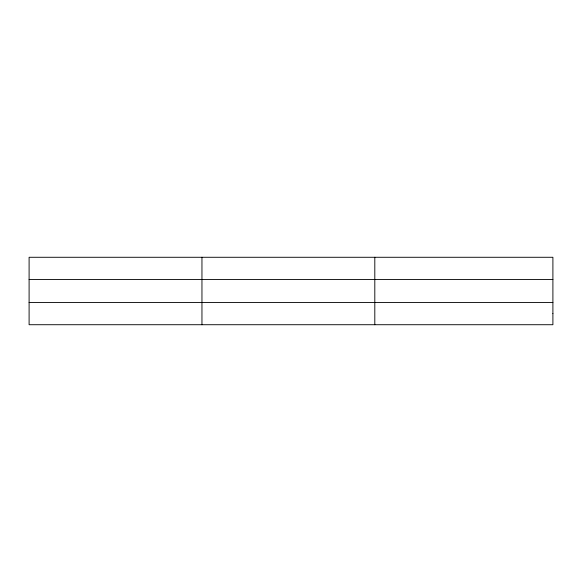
<?xml version="1.0" encoding="UTF-8"?>
<svg xmlns="http://www.w3.org/2000/svg" width="582" height="582" viewBox="0 0 582 582"><rect width="100%" height="100%" fill="white"/><g stroke="black" fill="none" stroke-linecap="round" stroke-linejoin="round"><path stroke-width="0.87" d="M201.954 257.28L201.954 324.72M374.808 257.28L374.808 324.72M29.1 279.535L552.9 279.535M29.1 302.465L552.9 302.465M552.9 313.589L552.9 324.72L29.1 324.72L29.1 257.28L552.9 257.28L552.9 313.589"/></g></svg>
